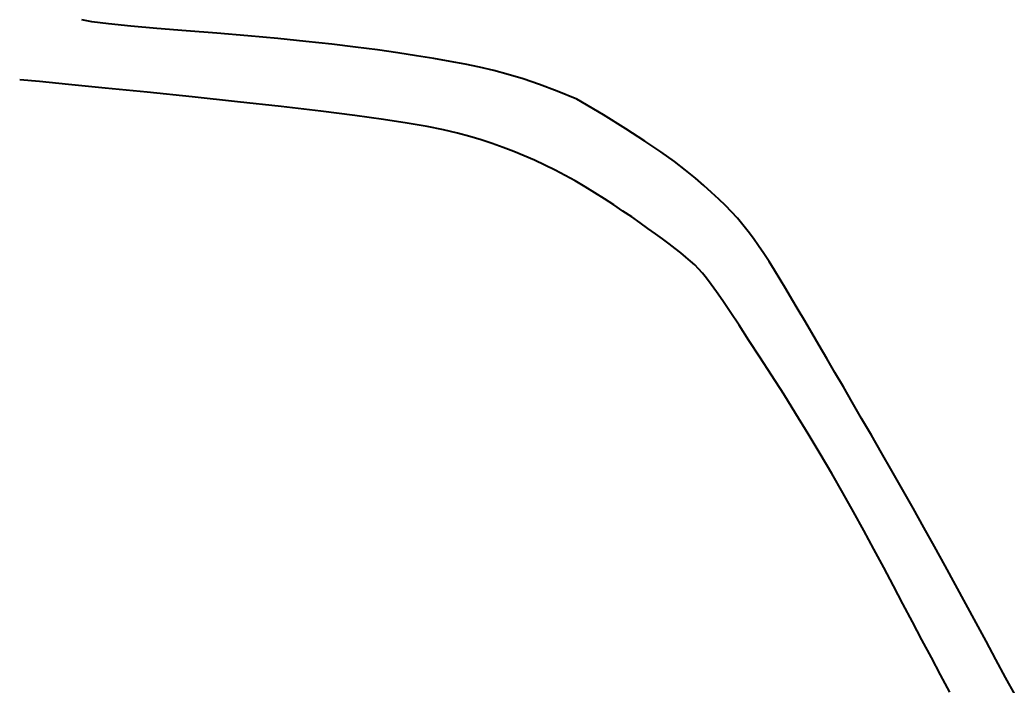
# Model space of a CAD drawing. Header units: metres. Extents: x 561401 to 594056, y 8460144 to 8508504.
# Drawn here: x 572465.08 to 572510.43, y 8470380.77 to 8470411.13 of the extents above; entities that cross this region are included whole.
import ezdxf

# ---------------------------------------------------------------- set-up
doc = ezdxf.new("R2010")
doc.units = ezdxf.units.M
doc.layers.add('1.1. VIA EXISTENTE', color=252, linetype='Continuous')

msp = doc.modelspace()

# ---------------------------------------------------------------- linework, layer by layer
at = {"layer": '1.1. VIA EXISTENTE', "color": 253, "linetype": 'Continuous', "lineweight": 40, "ltscale": 0.2, "true_color": 0x84a4a6}
for points in [[(572510.435, 8470380.364), (572510, 8470381.162), (572509.559, 8470381.977), (572509.111, 8470382.809), (572508.655, 8470383.654), (572508.192, 8470384.51), (572507.722, 8470385.376), (572507.245, 8470386.248), (572506.76, 8470387.125), (572506.272, 8470388.001), (572505.783, 8470388.872), (572505.296, 8470389.732), (572504.816, 8470390.577), (572504.344, 8470391.401), (572503.885, 8470392.199), (572503.441, 8470392.966), (572503.016, 8470393.699), (572502.61, 8470394.397), (572502.222, 8470395.061), (572501.852, 8470395.693), (572501.499, 8470396.294), (572501.164, 8470396.864), (572500.845, 8470397.406), (572500.542, 8470397.919), (572500.255, 8470398.406), (572499.982, 8470398.867), (572499.721, 8470399.303), (572499.469, 8470399.717), (572499.224, 8470400.109), (572498.984, 8470400.48), (572498.747, 8470400.832), (572498.511, 8470401.166), (572498.273, 8470401.483), (572498.029, 8470401.788), (572497.777, 8470402.085), (572497.512, 8470402.377), (572497.231, 8470402.668), (572496.929, 8470402.964), (572496.603, 8470403.267), (572496.25, 8470403.583), (572495.862, 8470403.915), (572495.421, 8470404.274), (572494.906, 8470404.668), (572494.295, 8470405.108), (572493.567, 8470405.603), (572492.7, 8470406.163), (572491.673, 8470406.799), (572490.465, 8470407.519), (572489.563, 8470407.881), (572488.753, 8470408.183), (572488.015, 8470408.435), (572487.328, 8470408.644), (572486.672, 8470408.82), (572486.026, 8470408.971), (572485.37, 8470409.107), (572484.685, 8470409.236), (572483.951, 8470409.365), (572483.16, 8470409.495), (572482.305, 8470409.627), (572481.379, 8470409.758), (572480.376, 8470409.888), (572479.289, 8470410.018), (572478.111, 8470410.146), (572476.836, 8470410.272), (572475.468, 8470410.395), (572474.055, 8470410.515), (572472.654, 8470410.63), (572471.326, 8470410.741), (572470.129, 8470410.847), (572469.121, 8470410.946), (572468.36, 8470411.04), (572467.907, 8470411.126)], [(572507.461, 8470380.487), (572507.042, 8470381.274), (572506.618, 8470382.072), (572506.189, 8470382.879), (572505.757, 8470383.694), (572505.322, 8470384.515), (572504.886, 8470385.339), (572504.445, 8470386.169), (572503.998, 8470387.006), (572503.54, 8470387.851), (572503.07, 8470388.706), (572502.585, 8470389.573), (572502.081, 8470390.453), (572501.556, 8470391.348), (572501.009, 8470392.256), (572500.449, 8470393.167), (572499.888, 8470394.063), (572499.337, 8470394.931), (572498.806, 8470395.755), (572498.307, 8470396.521), (572497.852, 8470397.213), (572497.451, 8470397.816), (572497.112, 8470398.321), (572496.827, 8470398.735), (572496.586, 8470399.074), (572496.377, 8470399.353), (572496.19, 8470399.584), (572496.013, 8470399.782), (572495.835, 8470399.962), (572495.645, 8470400.137), (572495.434, 8470400.32), (572495.2, 8470400.512), (572494.943, 8470400.715), (572494.665, 8470400.927), (572494.366, 8470401.15), (572494.045, 8470401.384), (572493.704, 8470401.627), (572493.343, 8470401.881), (572492.963, 8470402.145), (572492.565, 8470402.417), (572492.151, 8470402.694), (572491.725, 8470402.972), (572491.287, 8470403.249), (572490.841, 8470403.521), (572490.388, 8470403.786), (572489.93, 8470404.041), (572489.469, 8470404.283), (572489.006, 8470404.512), (572488.538, 8470404.729), (572488.065, 8470404.934), (572487.586, 8470405.129), (572487.1, 8470405.313), (572486.607, 8470405.488), (572486.105, 8470405.653), (572485.587, 8470405.811), (572485.026, 8470405.963), (572484.386, 8470406.114), (572483.633, 8470406.266), (572482.733, 8470406.424), (572481.65, 8470406.591), (572480.351, 8470406.769), (572478.801, 8470406.964), (572476.988, 8470407.175), (572474.995, 8470407.395), (572472.925, 8470407.616), (572470.882, 8470407.828), (572468.972, 8470408.021), (572467.299, 8470408.185), (572465.967, 8470408.312), (572465.08, 8470408.392)]]:
    msp.add_lwpolyline(points, dxfattribs=at)

doc.saveas('drawing.dxf')
